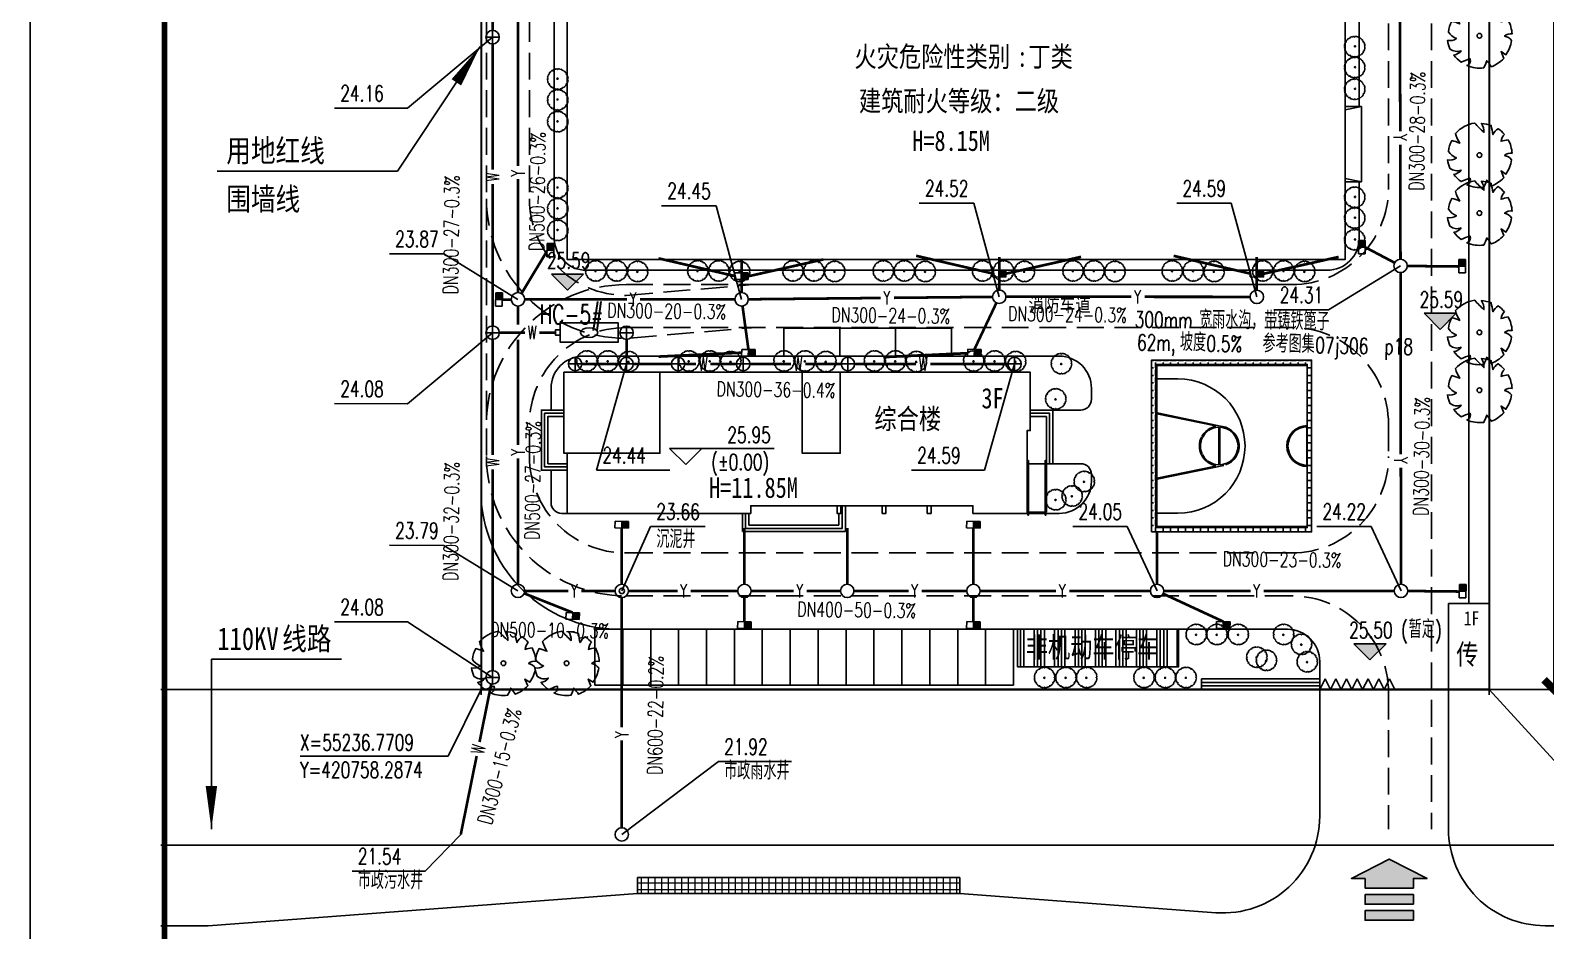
# Model space of a CAD drawing. Header units: millimetres. Extents: x 418357 to 841680, y 53918 to 109839.
# Drawn here: x 420716.3 to 420857.4, y 54988.3 to 55072.1 of the extents above; entities that cross this region are included whole.
import ezdxf

# ---------------------------------------------------------------- set-up
doc = ezdxf.new("R2010")
doc.units = ezdxf.units.MM
doc.linetypes.add('DASH', pattern=[0.35, 0.25, -0.1])
doc.linetypes.add('X5', pattern=[3, 2, -1])
for name, color, linetype in [('0 - 填充', 251, 'Continuous'), ('0 - 建筑控制线', 40, 'Continuous'), ('0 - 新建建筑', 7, 'Continuous'), ('0 - 消防车道', 40, 'Continuous'), ('0 - 绿化2', 74, 'Continuous'), ('0-建筑立面', 255, 'Continuous'), ('DIM_COOR', 171, 'Continuous'), ('DIM_ELEV', 171, 'Continuous'), ('DIM_LEAD', 171, 'Continuous'), ('DIM_雨水', 3, 'Continuous'), ('LV', 3, 'Continuous'), ('PIPE-污水', 6, 'Continuous'), ('PIPE-雨水', 4, 'Continuous'), ('PKNG-TSRP', 83, 'Continuous'), ('PUB_DIM', 171, 'Continuous'), ('PUB_TEXT', 7, 'Continuous'), ('STAIR', 3, 'Continuous'), ('TEXT_污水', 7, 'Continuous'), ('TEXT_雨水', 7, 'Continuous'), ('TK', 4, 'Continuous'), ('TREE', 8, 'Continuous'), ('TWT_TEXT', 7, 'Continuous'), ('TWT_室外', 8, 'Continuous'), ('TWT_雨水口', 4, 'Continuous'), ('WELL_污水', 6, 'Continuous'), ('WELL_雨水', 4, 'Continuous'), ('体育设施', 7, 'Continuous'), ('围墙线', 32, 'Continuous'), ('建设布局', 7, 'Continuous'), ('道路网', 7, 'Continuous')]:
    doc.layers.add(name, color=color, linetype=linetype)
doc.layers.add('0 - 已设计道路边线', color=140, linetype='Continuous', lineweight=50)
doc.styles.add('_TCH_DIM', font='SIMPLEX', dxfattribs={"bigfont": 'GBCBIG'})
doc.styles.add('_TCH_DIM_T3', font='SIMPLEX', dxfattribs={"width": 0.705882, "bigfont": 'GBCBIG'})
doc.styles.add('_TWT_PIPETEXT', font='COMPLEX', dxfattribs={"width": 0.8, "height": 2.5, "bigfont": 'HZTXT'})
doc.styles.add('HT', font='simhei.ttf', dxfattribs={"width": 0.8})
doc.styles.get("Standard").update_dxf_attribs({"font": 'txt', "bigfont": 'gbcbig.shx'})
doc.styles.add('宋体', font='', dxfattribs={"width": 0.8})
doc.styles.get('宋体').set_extended_font_data('SimSun')
doc.linetypes.add('FENCELINE2', pattern='A,6.35,-2.54,[132,ltypeshp.shx,S=2.54,R=0,X=-2.54,Y=0],-2.54,25.4', length=36.83)
doc.dimstyles.new('_TCH_ARCH_M_M&&1', dxfattribs={"dimtxt": 2.975, "dimasz": 1.8, "dimexe": 2.5, "dimexo": 3, "dimgap": 1, "dimtad": 1, "dimzin": 0, "dimdsep": 46, "dimtxsty": '_TCH_DIM_T3', "dimblk": 'ARCHTICK', "dimcen": 0.09, "dimclrt": 7, "dimazin": 2, "dimtfac": 1, "dimtix": 1, "dimtmove": 2, "dimatfit": 3, "dimfxl": 0, "dimtolj": 1, "dimtzin": 0, "dimarcsym": 0})

# ---------------------------------------------------------------- blocks, each defined once
blk = doc.blocks.new('cp')
at = {"color": 8}
blk.add_line((49359.91, 21065.08), (49359.91, 21065.08), dxfattribs=at)
at = {"layer": '围墙线', "color": 8, "linetype": 'Continuous'}
for p, q in [((49359.91, 21072.08), (49358.91, 21071.58)), ((49358.91, 21071.58), (49359.91, 21071.08)), ((49359.91, 21071.08), (49358.91, 21070.58)), ((49358.91, 21070.58), (49359.91, 21070.08)), ((49359.91, 21070.08), (49358.91, 21069.58)), ((49358.91, 21069.58), (49359.91, 21069.08)), ((49359.91, 21069.08), (49358.91, 21068.58)), ((49359.91, 21069.08), (49358.91, 21068.58)), ((49358.91, 21068.58), (49359.91, 21068.08)), ((49358.91, 21068.58), (49359.91, 21068.08)), ((49359.91, 21068.08), (49358.91, 21067.58)), ((49358.91, 21067.58), (49359.91, 21067.08)), ((49359.91, 21067.08), (49358.91, 21066.58)), ((49358.91, 21066.58), (49359.91, 21066.08)), ((49359.91, 21066.08), (49358.91, 21065.58)), ((49358.91, 21065.58), (49359.91, 21065.08)), ((49359.91, 21065.08), (49358.91, 21065.08)), ((49358.91, 21065.08), (49358.91, 21054.08)), ((49359.26, 21065.08), (49359.26, 21054.08)), ((49359.56, 21065.08), (49359.56, 21054.08)), ((49359.91, 21054.08), (49359.91, 21065.08)), ((49358.91, 21054.08), (49359.91, 21054.08))]:
    blk.add_line(p, q, dxfattribs=at)
blk = doc.blocks.new('$plan$00003853')
at = {"layer": '0 - 绿化2', "color": 8}
blk.add_lwpolyline([(227, 1020, -0.064779), (482, 928, -0.140502), (396, 691, 0.022693), (675, 782, -0.079452), (887, 533, 0.167891), (592, 468, 0.027315), (999, 345, -0.172277), (998, -362, -0.066723), (654, -389, -0.062305), (849, -572, -0.091342), (592, -836, -0.143439), (285, -705, 0.213293), (366, -986, -0.068191), (89, -1047, -0.278754), (-132, -757, 0.22121), (-146, -1029, -0.081068), (-464, -929, 0.034822), (-501, -626, 0.431768), (-644, -818, -0.134445), (-967, -375, -0.054829), (-808, -178, 0.035323), (-1051, -141, -0.115847), (-1001, 342), (-767, 368), (-931, 457, -0.12079), (-611, 836, -0.192954), (-378, 705, 0.24867), (-432, 953, -0.109754), (15, 1047, -0.045563), (77, 823, 0.166126)], format="xyb", close=True, dxfattribs=at)
blk.add_circle((13, -7), 75.6, dxfattribs=at)
blk = doc.blocks.new('JTTT')
h = blk.add_hatch(color=1)
h.paths.add_polyline_path([(-3, -2.4), (-3, -3.6), (3, -3.6), (3, -2.4), (4.7, -2.4), (0, 0), (-4.7, -2.4)])
h.paths.add_polyline_path([(3, -5.6), (-3, -5.6), (-3, -4.4), (3, -4.4)])
h.paths.add_polyline_path([(3, -7.6), (-3, -7.6), (-3, -6.4), (3, -6.4)])
blk.add_lwpolyline([(-3, -2.4), (-3, -3.6), (3, -3.6), (3, -2.4), (4.7, -2.4), (0, 0), (-4.7, -2.4), (-3, -2.4)])
for points in [[(3, -5.6), (-3, -5.6), (-3, -4.4), (3, -4.4)], [(3, -7.6), (-3, -7.6), (-3, -6.4), (3, -6.4)]]:
    blk.add_lwpolyline(points, close=True)
blk = doc.blocks.new('BRANCHD', base_point=(0.5, 0.5))
at = {"color": 8}
for p, q in [((0.951, 0.743), (0.931, 0.754)), ((0.962, 0.694), (0.951, 0.743)), ((0.974, 0.687), (0.962, 0.694)), ((0.97, 0.587), (0.994, 0.594)), ((0.97, 0.571), (0.97, 0.587)), ((1.008, 0.55), (0.97, 0.571)), ((0.987, 0.668), (0.974, 0.687)), ((0.982, 0.647), (0.987, 0.668)), ((0.997, 0.62), (0.982, 0.647)), ((0.994, 0.594), (0.997, 0.62)), ((0.998, 0.504), (1.008, 0.52)), ((1.008, 0.52), (1.008, 0.55))]:
    blk.add_line(p, q, dxfattribs=at)
blk = doc.blocks.new('M_F16')
at = {"xscale": 1016, "yscale": 1016, "zscale": 1016}
for rotation in [150, 180, 120, 90, 59.99999999999999, 30, 330.0000000000001, 210, 240, 270, 300.0000000000001]:
    blk.add_blockref('BRANCHD', (3, 9), dxfattribs=dict(at, rotation=rotation))
blk.add_blockref('BRANCHD', (3, 9), dxfattribs=at)
at = {"width": 0.8, "flags": 9}
for tag in ['YSIZE', 'XSIZE']:
    blk.add_attdef(tag, (0, 0), '', height=0.2, dxfattribs=at)
blk = doc.blocks.new('SHU1')
at = {"layer": 'LV', "color": 8, "lineweight": -2}
for radius in [137, 92.1]:
    blk.add_circle((214, 644), radius, dxfattribs=at)
at = {"layer": 'LV', "color": 8, "xscale": 4.5, "yscale": 4.5, "zscale": 4.5}
blk.add_blockref('M_F16', (267, 678), dxfattribs=at)
blk = doc.blocks.new('A$C33FC64F1')
at = {"layer": '体育设施'}
for p, q in [((0.1, 0.1), (0.1, 15.1)), ((0.1, 15.1), (14.1, 15.1)), ((2.05, 13.85), (0.1, 13.85)), ((5.56, 9.47), (0.1, 10.6)), ((6.33, 9.4), (0.12, 10.7)), ((4.27, 8.47), (4.36, 8.43)), ((4.79, 9.08), (4.85, 9)), ((4.83, 9.11), (4.89, 9.03)), ((5.85, 9.35), (5.85, 5.85)), ((5.95, 9.35), (5.95, 5.85)), ((14.05, 5.8), (14.05, 9.4)), ((4.05, 7.63), (4.15, 7.63)), ((4.05, 7.58), (4.15, 7.58)), ((4.25, 8.43), (4.34, 8.38)), ((5.56, 5.73), (0.1, 4.6)), ((6.33, 5.8), (0.12, 4.5)), ((4.22, 6.82), (4.31, 6.87)), ((4.24, 6.77), (4.33, 6.82)), ((4.75, 6.15), (4.81, 6.23)), ((4.79, 6.12), (4.85, 6.2)), ((2.05, 1.35), (0.1, 1.35)), ((14.1, 0.1), (0.1, 0.1))]:
    blk.add_line(p, q, dxfattribs=at)
blk.add_lwpolyline([(14.1, 0), (0, 0), (0, 15.2), (14.1, 15.2), (14.1, 0)], close=True, dxfattribs=at)
for centre, radius, start, end in [((2.05, 7.6), 6.25, 270, 90), ((5.9, 7.6), 1.85, 126.8189, 151.8608), ((5.9, 7.6), 1.75, 126.828, 151.8481), ((5.9, 7.6), 1.85, 100.2284, 125.2702), ((5.9, 7.6), 1.75, 91.5918, 125.1632), ((5.9, 7.6), 1.75, 271.5918, 88.4082), ((5.9, 7.6), 1.85, 288.3314, 79.9498), ((14.1, 7.6), 1.9, 90, 270), ((14.1, 7.6), 1.8, 90, 270), ((5.9, 7.6), 1.85, 153.4095, 179.0817), ((5.9, 7.6), 1.85, 180.6303, 204.9571), ((5.9, 7.6), 1.75, 153.3571, 179.0255), ((5.9, 7.6), 1.75, 180.6576, 204.8155), ((5.9, 7.6), 1.85, 206.5058, 231.4034), ((5.9, 7.6), 1.75, 206.4626, 231.3382), ((5.9, 7.6), 1.85, 232.9522, 259.7716), ((5.9, 7.6), 1.75, 232.9753, 268.4082)]:
    blk.add_arc(centre, radius, start, end, dxfattribs=at)
blk = doc.blocks.new('A$C33EE2192')
at = {"color": 8}
blk.add_lwpolyline([(2100, 14840), (45540, 14840), (45540, 9400), (45240, 9400), (45240, 1700), (40200, 1700), (40200, 2400), (36295, 2400), (36295, 1700), (35945, 1700), (35945, 2400), (32095, 2400), (32095, 1700), (31745, 1700), (31745, 2400), (27895, 2400), (27895, 1700), (27545, 1700), (27545, 2400), (19495, 2400), (19495, 1700), (2400, 1700), (2400, 7300), (2100, 7300), (2100, 14840), (45540, 14840)], close=True, dxfattribs=at)
at = {"layer": 'STAIR', "color": 8}
for p, q in [((45540, 10720), (47040, 10720)), ((47040, 10720), (47040, 1820)), ((45300, 6320), (45240, 6320)), ((46920, 6320), (45360, 6320)), ((47640, 6320), (46980, 6320)), ((18720, 0), (18720, 1700)), ((18720, 1700), (19320, 1700)), ((19320, 1700), (19320, 600)), ((27720, 600), (27720, 1700)), ((28320, 2400), (28320, 0)), ((45300, 1820), (45240, 1820)), ((46920, 1820), (45360, 1820)), ((47040, 1820), (46980, 1820)), ((28320, 0), (18720, 0)), ((19320, 600), (27720, 600))]:
    blk.add_line(p, q, dxfattribs=at)
for points in [[(2100, 11320), (0, 11320), (0, 5720), (2400, 5720)], [(45540, 11320), (47640, 11320), (47640, 6320)], [(2100, 11020), (300, 11020), (300, 6020), (2400, 6020)], [(2100, 10720), (600, 10720), (600, 6320), (2400, 6320)], [(45540, 11020), (47340, 11020), (47340, 6320)], [(28020, 2400), (28020, 300), (19020, 300), (19020, 1700)]]:
    blk.add_lwpolyline(points, dxfattribs=at)
for points in [[(45300, 1520), (45360, 1520), (45360, 6620), (45300, 6620), (45300, 1520)], [(46920, 1520), (46980, 1520), (46980, 6620), (46920, 6620), (46920, 1520)]]:
    blk.add_lwpolyline(points, close=True, dxfattribs=at)
blk = doc.blocks.new('A$C3CD84E03')
at = {"layer": '0-建筑立面', "color": 8}
blk.add_lwpolyline([(1500, 42480), (73980, 42480), (73980, 0), (1500, 0)], close=True, dxfattribs=at)
at = {"layer": 'STAIR', "color": 8, "lineweight": -2}
for p, q in [((41740, 43980), (33740, 43980)), ((33740, 43980), (33740, 42480)), ((34040, 42480), (33740, 43980)), ((41440, 42480), (41740, 43980)), ((41740, 43980), (41740, 42480)), ((41740, 42480), (33740, 42480)), ((0, 35240), (0, 33140)), ((0, 35240), (1500, 35240)), ((1500, 34940), (0, 35240)), ((1500, 35240), (1500, 33140)), ((75480, 35240), (73980, 35240)), ((73980, 28240), (73980, 35240)), ((73980, 34940), (75480, 35240)), ((75480, 28240), (75480, 35240)), ((1500, 33440), (0, 33140)), ((0, 33140), (1500, 33140)), ((73980, 28540), (75480, 28240)), ((75480, 28240), (73980, 28240)), ((75480, 14240), (73980, 14240)), ((73980, 7240), (73980, 14240)), ((73980, 13940), (75480, 14240)), ((75480, 7240), (75480, 14240)), ((73980, 7540), (75480, 7240)), ((75480, 7240), (73980, 7240))]:
    blk.add_line(p, q, dxfattribs=at)
blk = doc.blocks.new('rqwr')
at = {"layer": '0 - 消防车道', "color": 8, "linetype": 'DASH', "ltscale": 10}
for p, q in [((420758.77, 55313.57), (420758.77, 55258.48)), ((420762.77, 55313.57), (420762.77, 55282.47)), ((420842.79, 55312.79), (420842.79, 55283.47)), ((420846.79, 55312.79), (420846.79, 55223.77)), ((420771.77, 55274.47), (420833.79, 55274.47)), ((420771.77, 55273.47), (420783.54, 55274.47)), ((420783.54, 55274.47), (420833.79, 55274.47)), ((420771.77, 55270.47), (420833.79, 55270.47)), ((420772.11, 55269.49), (420783.88, 55270.49)), ((420762.77, 55258.48), (420762.77, 55261.47)), ((420842.79, 55261.47), (420842.79, 55258.48)), ((420771.77, 55249.48), (420833.79, 55249.48)), ((420771.77, 55245.48), (420833.79, 55245.48)), ((420842.79, 55236.48), (420842.79, 55223.77))]:
    blk.add_line(p, q, dxfattribs=at)
for centre, radius, start, end in [((420833.79, 55283.47), 9, 270, 0), ((420771.77, 55282.47), 13, 180, 270), ((420771.77, 55282.47), 9, 180, 270), ((420771.77, 55261.47), 13, 90, 180), ((420771.77, 55261.47), 9, 90, 180), ((420833.79, 55261.47), 9, 360, 90), ((420771.77, 55258.48), 13, 180, 270), ((420771.77, 55258.48), 9, 180, 270), ((420833.79, 55258.48), 9, 270, 360), ((420833.79, 55236.48), 9, 0, 90)]:
    blk.add_arc(centre, radius, start, end, dxfattribs=at)
at = {"layer": 'PUB_TEXT', "color": 8, "lineweight": -2, "style": '宋体', "width": 0.8}
blk.add_text('消防车道', height=1.329, dxfattribs=at).set_placement((420809.26, 55271.95))
blk = doc.blocks.new('$TwtSys$00000353')
at = {"color": 6}
for p, q in [((-0.5, 0.5), (0.5, 0.5)), ((-0.5, -0.5), (-0.5, 0.5)), ((0.5, 0.5), (0.5, -0.5)), ((-0.5, 0.133), (-0.58, 0.133)), ((-0.58, 0.133), (-0.58, -0.133)), ((-0.5, -0.133), (-0.58, -0.133)), ((0.5, -0.5), (-0.5, -0.5))]:
    blk.add_line(p, q, dxfattribs=at)
at = {"color": 6, "const_width": 0.02}
blk.add_lwpolyline([(-0.5, 0.5), (0.5, 0.5), (0.5, -0.5), (-0.5, -0.5)], close=True, dxfattribs=at)
blk.add_lwpolyline([(-0.5, 0.133), (-0.58, 0.133), (-0.58, -0.133), (-0.5, -0.133)], dxfattribs=at)
at = {"color": 6}
blk.add_ellipse((0, 0), major_axis=(0, 0.25), ratio=0.6, start_param=4.712389, end_param=10.995574, dxfattribs=at)
blk = doc.blocks.new('$TwtSys$00000424')
for p, q in [((-500, 250), (500, 250)), ((-500, -250), (-500, 250)), ((0, -250), (0, 250)), ((500, 250), (500, -250)), ((500, -250), (-500, -250))]:
    blk.add_line(p, q)
blk.add_solid([(0, 250), (500, 250), (0, -250), (500, -250)])
blk = doc.blocks.new('GeYuanFrame_70264237', base_point=(18.76, 4.34))
at = {"layer": 'TK'}
blk.add_lwpolyline([(18.76, 424.34), (612.76, 424.34), (612.76, 4.34), (18.76, 4.34), (18.76, 424.34)], dxfattribs=at)
at = {"layer": 'TK', "const_width": 1}
blk.add_lwpolyline([(602.76, 414.34), (43.76, 414.34), (43.76, 14.34), (602.76, 14.34)], close=True, dxfattribs=at)
blk = doc.blocks.new('_ArchTick')
at = {"color": 0, "linetype": 'ByBlock', "const_width": 0.4}
blk.add_lwpolyline([(-0.5, -0.5), (0.5, 0.5)], dxfattribs=at)
blk = doc.blocks.new('*D150')
at = {"layer": 'Defpoints', "color": 0, "lineweight": -2}
for p in [(420852.18, 55152.75), (420858.18, 55152.75), (420852.18, 55010.75)]:
    blk.add_point(p, dxfattribs=at)
at = {"layer": 'PUB_DIM', "color": 0, "lineweight": -2}
for p, q in [((420855.18, 55152.75), (420860.68, 55152.75)), ((420858.18, 55010.75), (420858.18, 55152.75)), ((420855.18, 55010.75), (420860.68, 55010.75))]:
    blk.add_line(p, q, dxfattribs=at)
at = {"layer": 'PUB_DIM', "color": 0, "lineweight": -2, "xscale": 1.8, "yscale": 1.8, "zscale": 1.8}
for p, rotation in [((420858.18, 55152.75), 89.99896035443862), ((420858.18, 55010.75), 269.9989603544386)]:
    blk.add_blockref('_ArchTick', p, dxfattribs=dict(at, rotation=rotation))
at = {"layer": 'PUB_DIM', "color": 7, "insert": (420855.69, 55081.75), "char_height": 2.975, "attachment_point": 5, "rotation": 89.999, "style": '_TCH_DIM_T3'}
blk.add_mtext('\\A1;142.00', dxfattribs=at)
blk = doc.blocks.new('$TWTSYS$00000374')
for p, q in [((-0.5, 0, 0), (0.5, 0, 0)), ((0, 0.5, 0), (0, -0.5, 0))]:
    blk.add_line(p, q)
blk.add_circle((0, 0, 0), 0.5)
blk = doc.blocks.new('$TWTSYS$00000187')
blk.add_circle((0, 0, 0), 0.5)

msp = doc.modelspace()

# ---------------------------------------------------------------- hatches: boundary and pattern name
at = {"layer": '0 - 填充'}
h = msp.add_hatch(dxfattribs=at)
h.set_pattern_fill('ANSI34', color=256, scale=0.2, angle=45, style=0)
h.set_pattern_definition([(90, (1, -224.4249), (-1.905, 3e-16), []), (90, (1.3175, -224.1074), (-1.905, 3e-16), []), (90, (1.635, -223.7899), (-1.905, 3e-16), []), (90, (1.9525, -223.4724), (-1.905, 3e-16), [])])
h.paths.add_polyline_path([(420808.221, 55012.846), (420808.221, 55016.346), (420823.221, 55016.346), (420823.221, 55012.846)])
at = {"layer": 'Defpoints', "lineweight": -2}
h = msp.add_hatch(dxfattribs=at)
h.set_pattern_fill('ANGLE', color=4, scale=0.2, style=0)
h.set_pattern_definition([(0, (0, -226.0249), (0, 0.6985), [0.508, -0.1905]), (90, (0, -226.0249), (-0.6985, 4e-17), [0.508, -0.1905])])
h.paths.add_polyline_path([(420820.727, 55025.416), (420835.627, 55025.416), (420835.627, 55041.416), (420820.727, 55041.416)])
h.paths.add_polyline_path([(420821.127, 55041.016), (420835.227, 55041.016), (420835.227, 55025.816), (420821.127, 55025.816)], flags=16)
at = {"layer": 'DIM_ELEV', "lineweight": -2}
for points in [[(420766.317, 55047.915), (420764.817, 55049.415), (420767.817, 55049.415)], [(420847.604, 55044.279), (420846.104, 55045.779), (420849.104, 55045.779)], [(420841.062, 55013.502), (420839.562, 55015.002), (420842.562, 55015.002)]]:
    msp.add_hatch(color=256, dxfattribs=at).paths.add_polyline_path(points)
at = {"layer": '道路网', "linetype": 'Continuous', "lineweight": 18}
h = msp.add_hatch(dxfattribs=at)
h.set_pattern_fill('NET', color=8, scale=5, angle=180, style=0)
h.set_pattern_definition([(180, (848218.8481, 111102.7265), (-8e-17, -0.625), []), (270, (848218.8481, 111102.7265), (0.625, -1e-16), [])])
h.paths.add_polyline_path([(420772.849, 54993.246), (420772.849, 54991.746), (420802.849, 54991.746), (420802.849, 54993.246)])

# ---------------------------------------------------------------- linework, layer by layer
at = {"color": 3, "linetype": 'Continuous'}
for p, q in [((420751.423, 55064.883), (420759.342, 55071.491)), ((420744.611, 55064.887), (420751.423, 55064.883)), ((420799.073, 55056.038), (420804.158, 55056.033)), ((420806.537, 55047.314), (420804.158, 55056.033)), ((420823.064, 55056.03), (420828.149, 55056.026)), ((420830.527, 55047.306), (420828.149, 55056.026)), ((420775.073, 55055.798), (420780.158, 55055.793)), ((420782.537, 55047.074), (420780.158, 55055.793)), ((420749.727, 55051.319), (420754.812, 55051.315)), ((420761.705, 55047.074), (420754.812, 55051.315)), ((420843.913, 55050.19), (420837.211, 55046.106)), ((420832.126, 55046.11), (420837.211, 55046.106)), ((420751.423, 55037.358), (420759.342, 55043.965)), ((420769.028, 55031.172), (420771.821, 55041.056)), ((420805.164, 55031.172), (420807.957, 55041.056)), ((420744.611, 55037.362), (420751.423, 55037.358)), ((420769.03, 55031.176), (420775.842, 55031.172)), ((420798.352, 55031.176), (420805.164, 55031.172)), ((420771.377, 55019.922), (420774.049, 55025.932)), ((420774.049, 55025.932), (420779.134, 55025.928)), ((420813.38, 55025.932), (420818.465, 55025.928)), ((420821.234, 55019.922), (420818.465, 55025.928)), ((420836.104, 55025.932), (420841.189, 55025.928)), ((420843.958, 55019.922), (420841.189, 55025.928)), ((420749.727, 55024.168), (420754.812, 55024.164)), ((420761.705, 55019.922), (420754.812, 55024.164)), ((420744.611, 55017.048), (420751.423, 55017.044)), ((420751.423, 55017.044), (420759.342, 55011.871)), ((420771.377, 54997.246), (420780.373, 55004.04)), ((420780.373, 55004.04), (420787.185, 55004.035)), ((420753.063, 54993.829), (420756.377, 54997.246)), ((420746.251, 54993.833), (420753.063, 54993.829))]:
    msp.add_line(p, q, dxfattribs=at)
at = {"color": 1, "linetype": 'X5', "const_width": 0.2, "flags": 128}
msp.add_lwpolyline([(420758.287, 55152.746), (420852.183, 55152.746), (420852.183, 55010.746), (420758.287, 55010.746), (420758.287, 55152.746)], dxfattribs=at)
at = {"layer": '0 - 已设计道路边线', "color": 8, "lineweight": -2}
for p, q in [((420765.087, 55052.786), (420765.087, 55083.926)), ((420840.067, 55079.026), (420840.067, 55065.026)), ((420840.067, 55058.026), (420840.067, 55052.786)), ((420837.067, 55049.786), (420768.087, 55049.786)), ((420812.127, 55041.786), (420767.787, 55041.786)), ((420764.787, 55038.786), (420764.787, 55036.766)), ((420815.127, 55037.766), (420815.127, 55038.786)), ((420809.427, 55036.766), (420814.127, 55036.766)), ((420764.787, 55031.166), (420764.787, 55028.146)), ((420811.527, 55031.766), (420814.127, 55031.766)), ((420815.127, 55030.146), (420815.127, 55030.766)), ((420765.787, 55027.146), (420766.287, 55027.146)), ((420809.127, 55027.146), (420812.127, 55027.146))]:
    msp.add_line(p, q, dxfattribs=at)
for centre, radius, start, end in [((420768.087, 55052.786), 3, 180, 270), ((420837.067, 55052.786), 3, 270, 360), ((420767.787, 55038.786), 3, 90, 180), ((420812.127, 55038.786), 3, 0, 90), ((420814.127, 55037.766), 1, 270, 0), ((420814.127, 55030.766), 1, 0, 90), ((420812.127, 55030.146), 3, 270, 0), ((420765.787, 55028.146), 1, 180, 270)]:
    msp.add_arc(centre, radius, start, end, dxfattribs=at)
at = {"layer": '0 - 建筑控制线', "color": 0, "linetype": 'FENCELINE2', "ltscale": 0.2, "const_width": 0.2}
msp.add_lwpolyline([(420852.183, 55018.746), (420852.183, 55152.746), (420758.287, 55152.746), (420758.287, 55010.746), (420825.381, 55010.746)], dxfattribs=at)
at = {"layer": '0 - 新建建筑'}
for points in [[(420766.287, 55050.786), (420766.287, 55093.266), (420838.767, 55093.266), (420838.767, 55050.786)], [(420765.987, 55032.746), (420774.927, 55032.746), (420774.927, 55040.286), (420765.987, 55040.286)], [(420791.727, 55040.286), (420788.187, 55040.286), (420788.187, 55032.746), (420791.727, 55032.746)], [(420848.381, 55018.746), (420852.181, 55018.746), (420852.181, 55010.746), (420848.381, 55010.746)]]:
    msp.add_lwpolyline(points, close=True, dxfattribs=at)
msp.add_lwpolyline([(420809.427, 55040.286), (420765.987, 55040.286), (420765.987, 55032.746), (420766.287, 55032.746), (420766.287, 55027.146), (420783.382, 55027.146), (420783.382, 55027.846), (420804.087, 55027.846), (420804.087, 55027.146), (420809.127, 55027.146), (420809.127, 55034.846), (420809.427, 55034.846), (420809.427, 55040.286)], dxfattribs=at)
at = {"layer": 'Defpoints', "color": 4, "lineweight": -2}
msp.add_lwpolyline([(420820.727, 55025.416), (420835.627, 55025.416), (420835.627, 55041.416), (420820.727, 55041.416)], close=True, dxfattribs=at)
at = {"layer": 'Defpoints', "lineweight": -2}
msp.add_lwpolyline([(420821.127, 55041.016), (420835.227, 55041.016), (420835.227, 55025.816), (420821.127, 55025.816)], close=True, dxfattribs=at)
at = {"layer": 'DIM_COOR', "color": 3, "lineweight": -2}
for p, q in [((420758.287, 55010.246), (420758.287, 55011.246)), ((420852.181, 55010.246), (420852.181, 55011.246)), ((420758.287, 55010.746), (420755.209, 55004.531)), ((420757.787, 55010.746), (420758.787, 55010.746)), ((420851.681, 55010.746), (420852.681, 55010.746)), ((420852.181, 55010.746), (420859.885, 55002.317)), ((420755.209, 55004.531), (420741.404, 55004.531))]:
    msp.add_line(p, q, dxfattribs=at)
at = {"layer": 'DIM_ELEV', "lineweight": -2}
for p, q in [((420766.317, 55047.915), (420764.817, 55049.415)), ((420764.817, 55049.415), (420767.817, 55049.415)), ((420766.317, 55047.915), (420767.817, 55049.415)), ((420847.604, 55044.279), (420846.104, 55045.779)), ((420846.104, 55045.779), (420849.104, 55045.779)), ((420847.604, 55044.279), (420849.104, 55045.779)), ((420777.331, 55031.681), (420775.831, 55033.181)), ((420775.831, 55033.181), (420785.559, 55033.181)), ((420777.331, 55031.681), (420778.831, 55033.181)), ((420841.062, 55013.502), (420839.562, 55015.002)), ((420839.562, 55015.002), (420842.562, 55015.002)), ((420841.062, 55013.502), (420842.562, 55015.002))]:
    msp.add_line(p, q, dxfattribs=at)
at = {"layer": 'DIM_LEAD', "lineweight": -2}
for p, q in [((420758.176, 55070.62), (420750.491, 55059.006)), ((420750.491, 55059.006), (420733.697, 55059.006)), ((420733.148, 54997.746), (420733.148, 55013.557)), ((420733.148, 55013.557), (420745.273, 55013.557))]:
    msp.add_line(p, q, dxfattribs=at)
at = {"layer": 'DIM_LEAD'}
msp.add_lwpolyline([(420758.176, 55070.62, 0, 1.067, 0), (420755.969, 55067.284, 0, 0, 0)], format="xyseb", dxfattribs=at)
at = {"layer": 'DIM_LEAD', "lineweight": -2}
msp.add_lwpolyline([(420733.148, 54997.746, 0, 1.067, 0), (420733.148, 55001.746, 0, 0, 0)], format="xyseb", dxfattribs=at)
at = {"layer": 'DIM_雨水', "linetype": 'FENCELINE2'}
for points in [[(420846.491, 55067.579, 0, 0, 0), (420846.494, 55061.079, 0.533, 0, 0), (420846.494, 55059.079, 0, 0, 0)], [(420757.281, 55061.349, 0, 0, 0), (420757.283, 55054.849, 0.533, 0, 0), (420757.284, 55052.849, 0, 0, 0)], [(420760.936, 55061.316, 0, 0, 0), (420760.939, 55054.816, 0.533, 0, 0), (420760.939, 55052.816, 0, 0, 0)], [(420781.315, 55044.199, 0, 0, 0), (420774.815, 55044.197, 0.533, 0, 0), (420772.815, 55044.196, 0, 0, 0)], [(420802.19, 55043.785, 0, 0, 0), (420795.69, 55043.783, 0.533, 0, 0), (420793.69, 55043.782, 0, 0, 0)], [(420818.647, 55043.887, 0, 0, 0), (420812.147, 55043.885, 0.533, 0, 0), (420810.147, 55043.884, 0, 0, 0)], [(420791.495, 55036.88, 0, 0, 0), (420784.995, 55036.878, 0.533, 0, 0), (420782.995, 55036.877, 0, 0, 0)], [(420846.906, 55037.291, 0, 0, 0), (420846.908, 55030.791, 0.533, 0, 0), (420846.908, 55028.791, 0, 0, 0)], [(420757.281, 55033.824, 0, 0, 0), (420757.283, 55027.324, 0.533, 0, 0), (420757.284, 55025.324, 0, 0, 0)], [(420760.936, 55034.414, 0, 0, 0), (420760.939, 55027.914, 0.533, 0, 0), (420760.939, 55025.914, 0, 0, 0)], [(420838.637, 55021.056, 0, 0, 0), (420832.137, 55021.053, 0.533, 0, 0), (420830.137, 55021.053, 0, 0, 0)], [(420799.01, 55016.364, 0, 0, 0), (420792.51, 55016.362, 0.533, 0, 0), (420790.51, 55016.361, 0, 0, 0)], [(420761.979, 55014.764, 0, 0, 0), (420768.479, 55014.766, 0.533, 0, 0), (420770.479, 55014.767, 0, 0, 0)], [(420772.373, 55012.534, 0, 0, 0), (420772.375, 55006.034, 0.533, 0, 0), (420772.376, 55004.034, 0, 0, 0)], [(420763.523, 55010.367, 0, 0, 0), (420761.948, 55004.06, 0.533, 0, 0), (420761.464, 55002.12, 0, 0, 0)]]:
    msp.add_lwpolyline(points, format="xyseb", dxfattribs=at)
at = {"layer": 'PIPE-污水', "linetype": 'Continuous', "lineweight": -2, "ltscale": 0.005, "const_width": 0.25}
for points in [[(420759.342, 55082.639), (420759.342, 55072.116)], [(420759.342, 55070.866), (420759.342, 55059.151)], [(420759.342, 55057.813), (420759.342, 55044.59)], [(420759.342, 55043.34), (420759.342, 55032.58)], [(420759.967, 55043.968), (420762.358, 55043.976)], [(420763.696, 55043.981), (420765.198, 55043.986)], [(420771.821, 55041.681), (420771.821, 55043.34)], [(420771.196, 55041.056), (420767.654, 55041.056)], [(420775.995, 55041.056), (420772.446, 55041.056)], [(420778.282, 55041.056), (420777.245, 55041.056)], [(420782.055, 55041.056), (420779.62, 55041.056)], [(420787.122, 55041.056), (420783.305, 55041.056)], [(420791.811, 55041.056), (420788.46, 55041.056)], [(420798.777, 55041.056), (420793.061, 55041.056)], [(420807.332, 55041.056), (420800.115, 55041.056)], [(420759.342, 55031.242), (420759.342, 55012.496)], [(420758.122, 55005.855), (420759.218, 55011.259)], [(420756.377, 54997.246), (420757.856, 55004.544)]]:
    msp.add_lwpolyline(points, dxfattribs=at)
at = {"layer": 'PIPE-雨水', "linetype": 'Continuous', "lineweight": -2, "ltscale": 0.005, "const_width": 0.25}
for points in [[(420843.854, 55077.648), (420843.886, 55062.706)], [(420761.705, 55073.351), (420761.705, 55059.492)], [(420843.889, 55061.482), (420843.911, 55050.815)], [(420761.705, 55058.268), (420761.705, 55047.699)], [(420843.36, 55050.482), (420840.615, 55051.933)], [(420762.027, 55047.609), (420764.413, 55051.575)], [(420781.908, 55049.243), (420774.791, 55050.893)], [(420782.537, 55047.699), (420782.537, 55050.793)], [(420783.156, 55049.223), (420790.157, 55050.793)], [(420805.908, 55049.483), (420798.791, 55051.133)], [(420806.537, 55047.939), (420806.537, 55051.033)], [(420807.156, 55049.463), (420814.157, 55051.033)], [(420829.898, 55049.476), (420822.782, 55051.126)], [(420830.527, 55047.931), (420830.527, 55051.026)], [(420831.146, 55049.456), (420838.148, 55051.026)], [(420843.914, 55049.565), (420843.939, 55032.627)], [(420844.538, 55050.183), (420849.345, 55050.133)], [(420761.08, 55047.06), (420760.252, 55047.043)], [(420761.705, 55046.449), (420761.705, 55044.712)], [(420771.861, 55047.074), (420762.33, 55047.074)], [(420781.912, 55047.074), (420773.085, 55047.074)], [(420783.171, 55042.408), (420782.621, 55046.454)], [(420795.5, 55047.203), (420783.162, 55047.08)], [(420805.912, 55047.307), (420796.724, 55047.216)], [(420804.218, 55042.41), (420806.27, 55046.749)], [(420818.853, 55047.31), (420807.162, 55047.313)], [(420829.902, 55047.307), (420820.077, 55047.31)], [(420761.705, 55043.326), (420761.705, 55033.5)], [(420774.809, 55041.744), (420782.542, 55042.106)], [(420795.79, 55041.697), (420803.524, 55042.06)], [(420761.705, 55032.277), (420761.705, 55020.547)], [(420843.941, 55031.403), (420843.957, 55020.547)], [(420771.377, 55020.547), (420771.377, 55025.791)], [(420782.802, 55020.547), (420782.802, 55025.791)], [(420792.376, 55020.547), (420792.376, 55025.791)], [(420804.131, 55020.547), (420804.131, 55025.791)], [(420821.234, 55020.547), (420821.234, 55025.416)], [(420762.286, 55019.692), (420766.806, 55017.904)], [(420766.384, 55019.922), (420762.33, 55019.922)], [(420770.752, 55019.922), (420767.608, 55019.922)], [(420771.377, 55019.297), (420771.377, 55007.225)], [(420776.57, 55019.922), (420772.002, 55019.922)], [(420782.177, 55019.922), (420777.794, 55019.922)], [(420782.802, 55019.297), (420782.802, 55017.065)], [(420787.382, 55019.922), (420783.427, 55019.922)], [(420791.751, 55019.922), (420788.606, 55019.922)], [(420798.087, 55019.922), (420793.001, 55019.922)], [(420803.506, 55019.922), (420799.311, 55019.922)], [(420804.131, 55019.297), (420804.131, 55017.065)], [(420811.836, 55019.922), (420804.756, 55019.922)], [(420820.609, 55019.922), (420813.06, 55019.922)], [(420821.801, 55019.66), (420827.408, 55017.065)], [(420829.948, 55019.922), (420821.859, 55019.922)], [(420843.333, 55019.922), (420831.172, 55019.922)], [(420844.583, 55019.916), (420849.39, 55019.865)], [(420771.377, 55006.002), (420771.377, 54997.871)]]:
    msp.add_lwpolyline(points, dxfattribs=at)
at = {"layer": 'PIPE-雨水', "linetype": 'Continuous', "lineweight": -2}
msp.add_circle((420771.377, 55019.922), 0.25, dxfattribs=at)
at = {"layer": 'PKNG-TSRP', "color": 8}
for points in [[(420791.677, 55044.386), (420791.677, 55041.786), (420786.477, 55041.786), (420786.477, 55044.386)], [(420796.877, 55044.386), (420796.877, 55041.786), (420791.677, 55041.786), (420791.677, 55044.386)], [(420802.077, 55044.386), (420802.077, 55041.786), (420796.877, 55041.786), (420796.877, 55044.386)], [(420771.466, 55011.146), (420768.866, 55011.146), (420768.866, 55016.346), (420771.466, 55016.346)], [(420774.066, 55011.146), (420771.466, 55011.146), (420771.466, 55016.346), (420774.066, 55016.346)], [(420776.666, 55011.146), (420774.066, 55011.146), (420774.066, 55016.346), (420776.666, 55016.346)], [(420779.266, 55011.146), (420776.666, 55011.146), (420776.666, 55016.346), (420779.266, 55016.346)], [(420781.866, 55011.146), (420779.266, 55011.146), (420779.266, 55016.346), (420781.866, 55016.346)], [(420784.466, 55011.146), (420781.866, 55011.146), (420781.866, 55016.346), (420784.466, 55016.346)], [(420787.066, 55011.146), (420784.466, 55011.146), (420784.466, 55016.346), (420787.066, 55016.346)], [(420789.666, 55011.146), (420787.066, 55011.146), (420787.066, 55016.346), (420789.666, 55016.346)], [(420792.266, 55011.146), (420789.666, 55011.146), (420789.666, 55016.346), (420792.266, 55016.346)], [(420794.866, 55011.146), (420792.266, 55011.146), (420792.266, 55016.346), (420794.866, 55016.346)], [(420797.466, 55011.146), (420794.866, 55011.146), (420794.866, 55016.346), (420797.466, 55016.346)], [(420800.066, 55011.146), (420797.466, 55011.146), (420797.466, 55016.346), (420800.066, 55016.346)], [(420802.666, 55011.146), (420800.066, 55011.146), (420800.066, 55016.346), (420802.666, 55016.346)], [(420805.266, 55011.146), (420802.666, 55011.146), (420802.666, 55016.346), (420805.266, 55016.346)], [(420807.866, 55011.146), (420805.266, 55011.146), (420805.266, 55016.346), (420807.866, 55016.346)], [(420808.221, 55012.846), (420808.221, 55016.346), (420823.221, 55016.346), (420823.221, 55012.846)]]:
    msp.add_lwpolyline(points, close=True, dxfattribs=at)
at = {"layer": '建设布局', "color": 1, "linetype": 'Continuous', "flags": 128}
msp.add_lwpolyline([(420728.423, 55010.746), (420969.849, 55010.746), (420969.849, 55168.539)], dxfattribs=at)
at = {"layer": '道路网', "color": 8, "linetype": 'Continuous'}
for p, q in [((420850.267, 55018.746), (420850.267, 55140.745)), ((420770.787, 55016.346), (420833.381, 55016.346)), ((420836.381, 55013.346), (420836.381, 54998.931)), ((420728.423, 55010.746), (420969.849, 55010.746)), ((420848.381, 55010.746), (420848.381, 54997.746)), ((420728.423, 54996.246), (420962.849, 54996.246)), ((420772.849, 54991.746), (420772.849, 54993.246)), ((420802.849, 54993.246), (420772.849, 54993.246)), ((420802.849, 54991.746), (420802.849, 54993.246)), ((420772.849, 54991.746), (420732.849, 54988.746)), ((420772.849, 54991.746), (420802.849, 54991.746)), ((420826.708, 54989.957), (420802.849, 54991.746)), ((420857.381, 54988.746), (420962.849, 54988.746))]:
    msp.add_line(p, q, dxfattribs=at)
at = {"layer": '道路网', "color": 8, "linetype": 'Continuous', "flags": 128}
msp.add_lwpolyline([(420728.423, 54988.746), (420732.849, 54988.746)], dxfattribs=at)
at = {"layer": '道路网', "color": 8, "linetype": 'Continuous'}
for centre, radius, start, end in [((420771.159, 55029.244), 12.903, 183.9899, 268.34844), ((420833.381, 55013.346), 3, 360, 90), ((420827.381, 54998.931), 9, 265.71085, 360), ((420857.381, 54997.746), 9, 180, 270.00001)]:
    msp.add_arc(centre, radius, start, end, dxfattribs=at)

# ---------------------------------------------------------------- block references
at = {"lineweight": -2}
msp.add_blockref('A$C33FC64F1', (420821.127, 55025.816), dxfattribs=at)
at = {"rotation": 270.0000000248136}
msp.add_blockref('cp', (399771.306, 104370.656), dxfattribs=at)
at = {"xscale": 0.75, "yscale": 0.75, "zscale": 0.75}
msp.add_blockref('JTTT', (420842.861, 54994.946), dxfattribs=at)
at = {"layer": '0 - 绿化2', "xscale": 0.002879999999999999, "yscale": -0.00288, "zscale": 0.002879999999999999, "rotation": 118.0922593969319}
for p in [(420851.299, 55071.595), (420851.299, 55060.481), (420851.299, 55055.091), (420851.299, 55043.977), (420851.299, 55038.587), (420760.382, 55013.167), (420766.274, 55013.167)]:
    msp.add_blockref('$plan$00003853', p, dxfattribs=at)
at = {"layer": '0-建筑立面', "xscale": 0.001, "yscale": 0.001, "zscale": 0.001}
msp.add_blockref('A$C3CD84E03', (420764.787, 55050.786), dxfattribs=at)
at = {"layer": 'Defpoints', "lineweight": -2}
for name, p, xscale, yscale, zscale in [('GeYuanFrame_70264237', (420716.28, 54963.539), 0.5, 0.5, 0.5), ('A$C33EE2192', (420763.887, 55025.446), 0.001, 0.001, 0.001)]:
    msp.add_blockref(name, p, dxfattribs=dict(at, xscale=xscale, yscale=yscale, zscale=zscale))
msp.add_blockref('rqwr', (0, -226.025), dxfattribs=at)
at = {"layer": 'TREE', "extrusion": (0, 0, -1)}
for p, xscale, yscale, zscale, rotation in [((-420839.917, 55070.765), 0.0004110838609215419, 0.0004110838609215419, -0.0004110837350400002, 260.5110632624709), ((-420765.138, 55067.748), -0.0004110838609215419, 0.0004110836464220474, -0.0004110838609215419, 99.48893673752902), ((-420839.917, 55068.83), 0.0004110838609215419, 0.0004110838609215419, -0.0004110837350400002, 260.5110632624709), ((-420839.917, 55066.806), 0.0004110838609215419, 0.0004110838609215419, -0.0004110837350400002, 260.5110632624709), ((-420765.138, 55065.813), -0.0004110838609215419, 0.0004110836464220474, -0.0004110838609215419, 99.48893673752902), ((-420765.138, 55063.789), -0.0004110838609215419, 0.0004110836464220474, -0.0004110838609215419, 99.48893673752902), ((-420765.138, 55057.621), -0.0004110838609215419, 0.0004110836464220474, -0.0004110838609215419, 99.48893673752902), ((-420839.917, 55056.744), 0.0004110838609215419, 0.0004110838609215419, -0.0004110837350400002, 260.5110632624709), ((-420765.138, 55055.686), -0.0004110838609215419, 0.0004110836464220474, -0.0004110838609215419, 99.48893673752902), ((-420765.138, 55053.662), -0.0004110838609215419, 0.0004110836464220474, -0.0004110838609215419, 99.48893673752902), ((-420839.917, 55054.809), 0.0004110838609215419, 0.0004110838609215419, -0.0004110837350400002, 260.5110632624709), ((-420839.917, 55052.785), 0.0004110838609215419, 0.0004110838609215419, -0.0004110837350400002, 260.5110632624709), ((-420768.679, 55049.563), 0.0004110838609215419, 0.0004110838609215419, -0.0004110837350400002, 80.51106326247098), ((-420770.636, 55049.563), 0.0004110838609215419, 0.0004110838609215419, -0.0004110837350400002, 80.51106326247098), ((-420772.58, 55049.509), 0.0004110838609215419, 0.0004110838609215419, -0.0004110837350400002, 80.51106326247098), ((-420778.186, 55049.563), 0.0004110838609215419, 0.0004110838609215419, -0.0004110837350400002, 80.51106326247098), ((-420780.143, 55049.563), 0.0004110838609215419, 0.0004110838609215419, -0.0004110837350400002, 80.51106326247098), ((-420782.087, 55049.509), 0.0004110838609215419, 0.0004110838609215419, -0.0004110837350400002, 80.51106326247098), ((-420787.04, 55049.563), 0.0004110838609215419, 0.0004110838609215419, -0.0004110837350400002, 80.51106326247098), ((-420788.997, 55049.563), 0.0004110838609215419, 0.0004110838609215419, -0.0004110837350400002, 80.51106326247098), ((-420790.941, 55049.509), 0.0004110838609215419, 0.0004110838609215419, -0.0004110837350400002, 80.51106326247098), ((-420795.467, 55049.563), 0.0004110838609215419, 0.0004110838609215419, -0.0004110837350400002, 80.51106326247098), ((-420797.425, 55049.563), 0.0004110838609215419, 0.0004110838609215419, -0.0004110837350400002, 80.51106326247098), ((-420799.369, 55049.509), 0.0004110838609215419, 0.0004110838609215419, -0.0004110837350400002, 80.51106326247098), ((-420804.709, 55049.563), 0.0004110838609215419, 0.0004110838609215419, -0.0004110837350400002, 80.51106326247098), ((-420806.666, 55049.563), 0.0004110838609215419, 0.0004110838609215419, -0.0004110837350400002, 80.51106326247098), ((-420808.61, 55049.509), 0.0004110838609215419, 0.0004110838609215419, -0.0004110837350400002, 80.51106326247098), ((-420813.136, 55049.563), 0.0004110838609215419, 0.0004110838609215419, -0.0004110837350400002, 80.51106326247098), ((-420815.094, 55049.563), 0.0004110838609215419, 0.0004110838609215419, -0.0004110837350400002, 80.51106326247098), ((-420817.038, 55049.509), 0.0004110838609215419, 0.0004110838609215419, -0.0004110837350400002, 80.51106326247098), ((-420822.378, 55049.563), 0.0004110838609215419, 0.0004110838609215419, -0.0004110837350400002, 80.51106326247098), ((-420824.335, 55049.563), 0.0004110838609215419, 0.0004110838609215419, -0.0004110837350400002, 80.51106326247098), ((-420826.279, 55049.509), 0.0004110838609215419, 0.0004110838609215419, -0.0004110837350400002, 80.51106326247098), ((-420830.805, 55049.563), 0.0004110838609215419, 0.0004110838609215419, -0.0004110837350400002, 80.51106326247098), ((-420832.763, 55049.563), 0.0004110838609215419, 0.0004110838609215419, -0.0004110837350400002, 80.51106326247098), ((-420834.707, 55049.509), 0.0004110838609215419, 0.0004110838609215419, -0.0004110837350400002, 80.51106326247098), ((-420767.853, 55041.172), 0.0004110838609215419, 0.0004110838609215419, -0.0004110837350400002, 80.51106326247083), ((-420769.81, 55041.172), 0.0004110838609215419, 0.0004110838609215419, -0.0004110837350400002, 80.51106326247083), ((-420771.754, 55041.117), 0.0004110838609215419, 0.0004110838609215419, -0.0004110837350400002, 80.51106326247083), ((-420777.36, 55041.172), 0.0004110838609215419, 0.0004110838609215419, -0.0004110837350400002, 80.51106326247083), ((-420779.317, 55041.172), 0.0004110838609215419, 0.0004110838609215419, -0.0004110837350400002, 80.51106326247083), ((-420781.261, 55041.117), 0.0004110838609215419, 0.0004110838609215419, -0.0004110837350400002, 80.51106326247083), ((-420786.214, 55041.172), 0.0004110838609215419, 0.0004110838609215419, -0.0004110837350400002, 80.51106326247083), ((-420788.172, 55041.172), 0.0004110838609215419, 0.0004110838609215419, -0.0004110837350400002, 80.51106326247083), ((-420790.116, 55041.117), 0.0004110838609215419, 0.0004110838609215419, -0.0004110837350400002, 80.51106326247083), ((-420794.642, 55041.172), 0.0004110838609215419, 0.0004110838609215419, -0.0004110837350400002, 80.51106326247083), ((-420796.599, 55041.172), 0.0004110838609215419, 0.0004110838609215419, -0.0004110837350400002, 80.51106326247083), ((-420798.543, 55041.117), 0.0004110838609215419, 0.0004110838609215419, -0.0004110837350400002, 80.51106326247083), ((-420803.883, 55041.172), 0.0004110838609215419, 0.0004110838609215419, -0.0004110837350400002, 80.51106326247083), ((-420805.841, 55041.172), 0.0004110838609215419, 0.0004110838609215419, -0.0004110837350400002, 80.51106326247083), ((-420807.785, 55041.117), 0.0004110838609215419, 0.0004110838609215419, -0.0004110837350400002, 80.51106326247083), ((-420812.054, 55040.924), 0.0004110838609215419, 0.0004110838609215419, -0.0004110837350400002, 80.51106326247083), ((-420811.527, 55037.638), 0.0004110838609215419, 0.0004110838609215419, -0.0004110837350400002, 80.51106326247083), ((-420814.185, 55029.952), 0.0004110838609215419, 0.0004110838609215419, -0.0004110837350400002, 80.51106326247083), ((-420811.527, 55028.253), 0.0004110838609215419, 0.0004110838609215419, -0.0004110837350400002, 80.51106326247083), ((-420813.053, 55028.599), 0.0004110838609215419, 0.0004110838609215419, -0.0004110837350400002, 80.51106326247083), ((-420824.615, 55015.705), 0.0004110838609215419, 0.0004110838609215419, -0.0004110837350400002, 80.51106326247083), ((-420826.539, 55015.705), 0.0004110838609215419, 0.0004110838609215419, -0.0004110837350400002, 80.51106326247083), ((-420828.527, 55015.705), 0.0004110838609215419, 0.0004110838609215419, -0.0004110837350400002, 80.51106326247083), ((-420832.756, 55015.705), 0.0004110838609215419, 0.0004110838609215419, -0.0004110837350400002, 80.51106326247083), ((-420834.419, 55014.786), 0.0004110838609215419, 0.0004110838609215419, -0.0004110837350400002, 80.51106326247083), ((-420830.255, 55013.588), 0.0004110838609215419, 0.0004110838609215419, -0.0004110837350400002, 80.51106326247083), ((-420831.155, 55013.3), 0.0004110838609215419, 0.0004110838609215419, -0.0004110837350400002, 80.51106326247083), ((-420834.953, 55013.163), 0.0004110838609215419, 0.0004110838609215419, -0.0004110837350400002, 80.51106326247083), ((-420810.486, 55011.696), 0.0004110838609215419, 0.0004110838609215419, -0.0004110837350400002, 80.51106326247083), ((-420812.475, 55011.696), 0.0004110838609215419, 0.0004110838609215419, -0.0004110837350400002, 80.51106326247083), ((-420814.406, 55011.696), 0.0004110838609215419, 0.0004110838609215419, -0.0004110837350400002, 80.51106326247083), ((-420819.748, 55011.696), 0.0004110838609215419, 0.0004110838609215419, -0.0004110837350400002, 80.51106326247083), ((-420821.737, 55011.696), 0.0004110838609215419, 0.0004110838609215419, -0.0004110837350400002, 80.51106326247083), ((-420823.668, 55011.696), 0.0004110838609215419, 0.0004110838609215419, -0.0004110837350400002, 80.51106326247083)]:
    msp.add_blockref('SHU1', p, dxfattribs=dict(at, xscale=xscale, yscale=yscale, zscale=zscale, rotation=rotation))
at = {"layer": 'TWT_室外', "xscale": 5.400000000000002, "yscale": 1.8, "zscale": 1.5, "rotation": 359.9294514655373}
msp.add_blockref('$TwtSys$00000353', (420768.329, 55043.982), dxfattribs=at)
at = {"layer": 'TWT_雨水口', "xscale": 0.001248, "yscale": 0.001248, "zscale": 0.001248000000000001}
for p, rotation in [((420764.725, 55051.654), 89.39353062079387), ((420840.303, 55051.936), 89.39353062079387), ((420849.657, 55050.173), 89.39353062079387), ((420782.532, 55049.233), 359.0593100047788), ((420806.532, 55049.473), 359.0593100047788), ((420830.522, 55049.466), 359.0593100047788), ((420759.941, 55047.056), 89.39353062079387), ((420783.166, 55042.096), 359.0593100047788), ((420804.213, 55042.098), 359.0593100047788), ((420771.371, 55026.091), 359.0593100047788), ((420804.126, 55026.091), 359.0593100047788), ((420849.702, 55019.905), 89.39353062079387), ((420766.801, 55017.592), 359.0593100047788), ((420782.797, 55016.753), 359.0593100047788), ((420804.126, 55016.753), 359.0593100047788), ((420827.402, 55016.753), 359.0593100047788)]:
    msp.add_blockref('$TwtSys$00000424', p, dxfattribs=dict(at, rotation=rotation))
at = {"layer": 'WELL_污水', "lineweight": -2, "xscale": 1.25, "yscale": 1.25, "zscale": 1.25}
for p in [(420759.342, 55071.491), (420759.342, 55043.965), (420771.821, 55043.965), (420767.029, 55041.056), (420771.821, 55041.056), (420776.62, 55041.056), (420782.68, 55041.056), (420792.436, 55041.056), (420807.957, 55041.056), (420759.342, 55011.871)]:
    msp.add_blockref('$TWTSYS$00000374', p, dxfattribs=at)
at = {"layer": 'WELL_雨水', "lineweight": -2, "xscale": 1.25, "yscale": 1.25, "zscale": 1.25, "rotation": 180}
for p in [(420843.913, 55050.19), (420761.705, 55047.074), (420782.537, 55047.074), (420806.537, 55047.314), (420830.527, 55047.306), (420761.705, 55019.922), (420771.377, 55019.922), (420782.802, 55019.922), (420792.376, 55019.922), (420804.131, 55019.922), (420821.234, 55019.922), (420843.958, 55019.922), (420771.377, 54997.246)]:
    msp.add_blockref('$TWTSYS$00000187', p, dxfattribs=at)

# ---------------------------------------------------------------- texts
at = {"layer": 'PUB_TEXT', "lineweight": -2}
for s, height, style, width, p in [('火灾危险性类别', 1.8987, '宋体', 0.8, (420793.044, 55068.734)), ('丁类', 1.8987, '宋体', 0.8, (420809.247, 55068.734)), (':', 1.899, '宋体', 0.8, (420808.166, 55068.734)), ('建筑耐火等级：二级', 1.8987, '宋体', 0.8, (420793.462, 55064.598)), ('用地红线', 2.103, 'HT', 0.8, (420734.537, 55059.869)), ('H=8.15M', 1.8987, '宋体', 0.8, (420798.435, 55060.897)), ('围墙线', 2.103, 'HT', 0.8, (420734.537, 55055.366)), ('25.59', 1.4875, '_TCH_DIM', 0.705882, (420764.403, 55049.94)), ('25.59', 1.4875, '_TCH_DIM', 0.705882, (420845.69, 55046.304)), ('3F', 1.8987, '宋体', 0.8, (420804.878, 55036.922)), ('综合楼', 1.8987, '宋体', 0.8, (420794.903, 55034.999)), ('25.95', 1.4875, '_TCH_DIM', 0.705882, (420781.209, 55033.706)), ('(%%P0.00)', 1.4875, '_TCH_DIM', 0.705882, (420779.709, 55031.168)), ('H=11.85M', 1.8987, '宋体', 0.8, (420779.509, 55028.59)), ('1F', 1.3291, '宋体', 0.8, (420849.804, 55016.704, -0.879)), ('110KV', 2.103, 'HT', 0.8, (420733.696, 55014.42)), ('线路', 2.103, 'HT', 0.8, (420739.745, 55014.42)), ('25.50', 1.4875, '_TCH_DIM', 0.705882, (420839.127, 55015.527)), ('(', 1.488, '_TCH_DIM', 0.705882, (420843.977, 55015.527)), (')', 1.488, '_TCH_DIM', 0.705882, (420847.135, 55015.527)), ('非机动车停车', 1.8987, '宋体', 0.8, (420808.99, 55013.719)), ('传', 1.899, '宋体', 0.8, (420849.104, 55013.061)), ('X=55236.7709', 1.4875, '_TCH_DIM', 0.705882, (420741.404, 55005.064)), ('Y=420758.2874', 1.4875, '_TCH_DIM', 0.705882, (420741.404, 55002.51))]:
    msp.add_text(s, height=height, dxfattribs=dict(at, style=style, width=width)).set_placement(p)
at = {"layer": 'PUB_TEXT', "lineweight": -2, "style": '_TCH_DIM'}
msp.add_text('暂定', height=1.6879, dxfattribs=at).set_placement((420844.677, 55015.527))
at = {"layer": 'TEXT_污水', "lineweight": -2, "style": '_TWT_PIPETEXT', "width": 0.64}
for rotation, p in [(90, (420759.967, 55058.063)), (0.20375, (420762.61, 55043.352)), (90, (420759.967, 55031.492)), (78.5368, (420758.519, 55004.665))]:
    msp.add_text('W', height=1.25, rotation=rotation, dxfattribs=at).set_placement(p)
for p in [(420778.532, 55040.431), (420787.372, 55040.431), (420799.027, 55040.431)]:
    msp.add_text('W', height=1.25, dxfattribs=at).set_placement(p)
at = {"layer": 'TEXT_雨水', "lineweight": -2, "style": '_TWT_PIPETEXT', "width": 0.64}
for rotation, p in [(270.12336, (420843.261, 55062.454)), (90, (420762.33, 55058.518)), (0.57294, (420795.756, 55046.581)), (359.98262, (420819.103, 55046.685)), (90, (420762.33, 55032.527)), (270.08463, (420843.314, 55032.376)), (360, (420766.634, 55019.297)), (90, (420772.002, 55006.252))]:
    msp.add_text('Y', height=1.25, rotation=rotation, dxfattribs=at).set_placement(p)
for p in [(420772.111, 55046.449), (420776.82, 55019.297), (420787.632, 55019.297), (420798.337, 55019.297), (420812.086, 55019.297), (420830.198, 55019.297)]:
    msp.add_text('Y', height=1.25, dxfattribs=at).set_placement(p)
at = {"layer": 'TWT_TEXT', "color": 4, "lineweight": -2, "style": '_TCH_DIM', "width": 0.705882}
for s, height, rotation, p in [('DN300-28-0.3%', 1.36, 89.24281, (420846.073, 55057.198)), ('DN500-26-0.3%', 1.36, 89.24281, (420764.117, 55051.572)), ('24.45', 1.4875, 359.7529, (420775.613, 55056.433, 73.411)), ('24.52', 1.4875, 359.7529, (420799.613, 55056.673, 73.411)), ('24.59', 1.4875, 359.7529, (420823.604, 55056.666, 73.411)), ('23.87', 1.4875, 359.7529, (420750.267, 55051.955, 73.411)), ('24.31', 1.4875, 359.7529, (420832.666, 55046.745, 73.411)), ('DN300-20-0.3%', 1.36, 359.24281, (420770.015, 55045.377)), ('DN300-24-0.3%', 1.36, 359.24281, (420790.89, 55044.963)), ('DN300-24-0.3%', 1.36, 359.24281, (420807.347, 55045.065)), ('300mm', 1.4875, 359.06807, (420819.142, 55044.466)), ('62m,', 1.4875, 359.06807, (420819.359, 55042.331)), ('0.5%', 1.4875, 359.06807, (420825.815, 55042.226)), ('07j306', 1.4875, 359.06807, (420835.957, 55042.06)), ('p18', 1.4875, 359.06807, (420842.406, 55041.955)), ('DN300-30-0.3%', 1.36, 89.24281, (420846.488, 55026.909)), ('DN500-27-0.3%', 1.36, 89.24281, (420763.688, 55024.67)), ('23.66', 1.4875, 359.7529, (420774.589, 55026.567, 73.411)), ('24.05', 1.4875, 359.7529, (420813.92, 55026.567, 73.411)), ('24.22', 1.4875, 359.7529, (420836.644, 55026.567, 73.411)), ('23.79', 1.4875, 359.7529, (420750.267, 55024.803, 73.411)), ('DN300-23-0.3%', 1.36, 359.24281, (420827.337, 55022.234)), ('DN400-50-0.3%', 1.36, 359.24281, (420787.71, 55017.542)), ('DN500-10-0.3%', 1.36, 359.24281, (420759.105, 55015.657)), ('DN600-22-0.2%', 1.36, 89.24281, (420775.125, 55002.79)), ('21.92', 1.4875, 359.7529, (420780.913, 55004.675, 73.411))]:
    msp.add_text(s, height=height, rotation=rotation, dxfattribs=at).set_placement(p)
at = {"layer": 'TWT_TEXT', "color": 6, "lineweight": -2, "style": '_TCH_DIM', "width": 0.705882}
for s, height, rotation, p in [('24.16', 1.4875, 359.7529, (420745.151, 55065.523, 73.411)), ('DN300-27-0.3%', 1.36, 89.24281, (420756.103, 55047.54)), ('24.08', 1.4875, 359.7529, (420745.151, 55037.997, 73.411)), ('DN300-36-0.4%', 1.36, 359.24281, (420780.195, 55038.058)), ('24.44', 1.4875, 359.7529, (420769.57, 55031.812, 73.411)), ('24.59', 1.4875, 359.7529, (420798.892, 55031.812, 73.411)), ('DN300-32-0.3%', 1.36, 89.24281, (420756.103, 55020.856)), ('24.08', 1.4875, 359.7529, (420745.151, 55017.684, 73.411)), ('DN300-15-0.3%', 1.36, 75.20552, (420759.234, 54998.072)), ('21.54', 1.4875, 359.7529, (420746.791, 54994.469, 73.411))]:
    msp.add_text(s, height=height, rotation=rotation, dxfattribs=at).set_placement(p)
at = {"layer": 'TWT_TEXT', "lineweight": -2, "style": '_TCH_DIM', "width": 0.705882}
msp.add_text('HC-5#', height=1.785, rotation=359.64376, dxfattribs=at).set_placement((420763.7, 55044.796))
at = {"layer": 'TWT_TEXT', "color": 4, "lineweight": -2, "style": '_TCH_DIM'}
for s, rotation, p in [('宽雨水沟，带铸铁篦子', 359.06807, (420825.141, 55044.369)), ('坡度', 359.06807, (420823.358, 55042.266)), ('参考图集', 359.06807, (420831.043, 55042.14)), ('沉泥井', 359.7529, (420774.589, 55023.92, 73.411)), ('市政雨水井', 359.7529, (420780.913, 55002.373, 73.411))]:
    msp.add_text(s, height=1.6879, rotation=rotation, dxfattribs=at).set_placement(p)
at = {"layer": 'TWT_TEXT', "color": 6, "lineweight": -2, "style": '_TCH_DIM'}
msp.add_text('市政污水井', height=1.6879, rotation=359.7529, dxfattribs=at).set_placement((420746.791, 54992.166, 73.411))

# ---------------------------------------------------------------- dimensions: what is measured, and where the dimension line sits
at = {"layer": 'PUB_DIM'}
dim = msp.add_aligned_dim(p1=(420852.181, 55010.746), p2=(420852.183, 55152.746), distance=-6, dimstyle='_TCH_ARCH_M_M&&1', dxfattribs=at)
dim.commit()
dim.dimension.update_dxf_attribs({"geometry": '*D150', "text_midpoint": (420855.695, 55081.746)})

doc.saveas('drawing.dxf')
